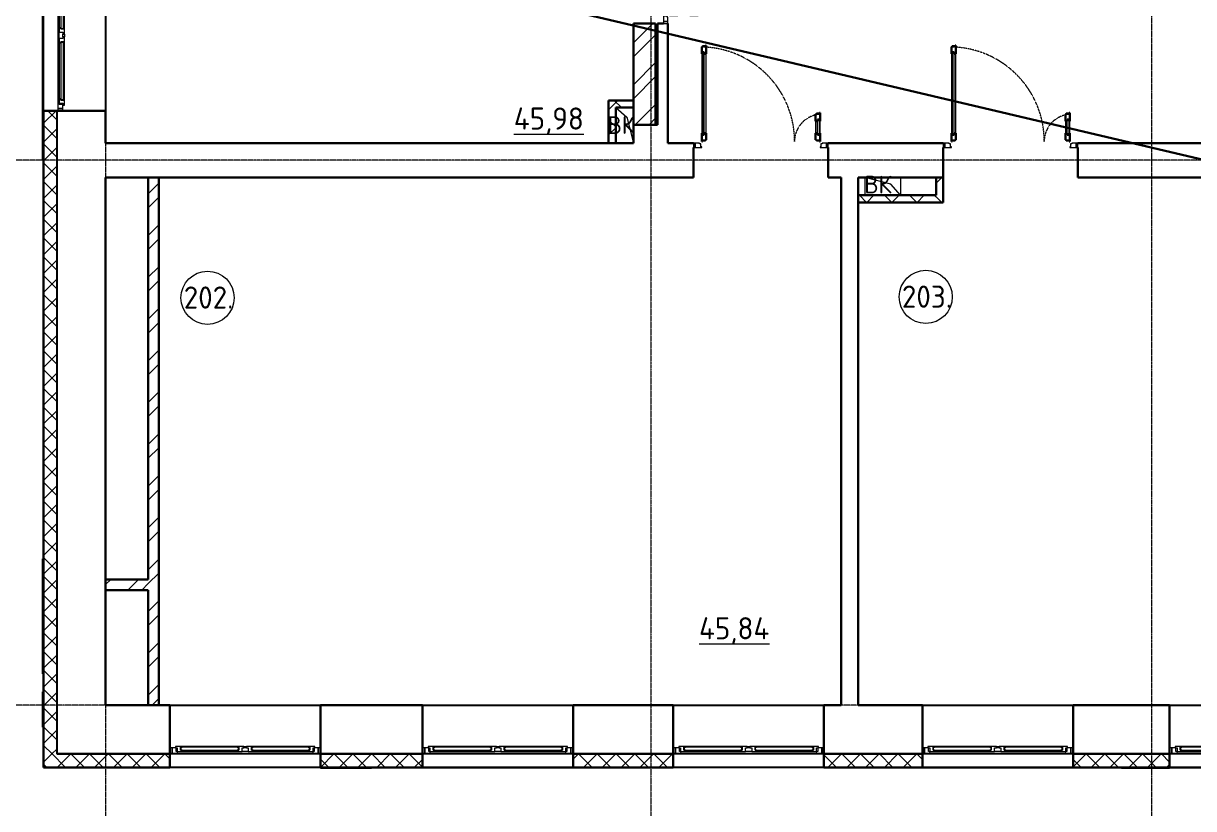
# Model space of a CAD drawing. Header units: millimetres. Extents: x -695119 to 412940, y -249585 to 622758.
# Drawn here: x 56954 to 70156, y 514762 to 523623 of the extents above; entities that cross this region are included whole.
import ezdxf

# ---------------------------------------------------------------- set-up
doc = ezdxf.new("R2010")
doc.units = ezdxf.units.MM
doc.linetypes.add('ADSK_Линия сетки', pattern=[25, 20, -2.5, 0, -2.5])
doc.linetypes.add('ADSK_Штриховая_ш2 п1_5', pattern=[4.5, 3, -1.5])
for name, color, linetype, lineweight in [('_Схема', 5, 'Continuous', 30), ('Двери', 8, 'Continuous', 9), ('Каркас_Импост', 8, 'Continuous', 9), ('Марки помещений', 8, 'Continuous', 20), ('Монтажный зазор', 8, 'Continuous', 9), ('Окна', 252, 'Continuous', 9), ('Оси', 252, 'Continuous', 9), ('Остекление', 8, 'Continuous', 9), ('Открывание', 8, 'ADSK_Штриховая_ш2 п1_5', 9), ('Панель', 252, 'Continuous', 30), ('Перекрытия', 7, 'Continuous', 18), ('Стены разрез', 7, 'Continuous', 30), ('Стены штриховка', 7, 'Continuous', 9), ('Текстовые примечания', 7, 'Continuous', 9)]:
    doc.layers.add(name, color=color, linetype=linetype, lineweight=lineweight)
doc.layers.add('Стены', color=194, linetype='Continuous')
doc.styles.add('GOST Common_1', font='', dxfattribs={"height": 250})
doc.styles.add('GOST Common_3', font='', dxfattribs={"height": 3.5})
doc.styles.get('GOST Common_1').set_extended_font_data('GOST type B')
doc.styles.get('GOST Common_3').set_extended_font_data('GOST type B')
pattern_1 = [(45, (91217.38, 536167.97), (-235.7317, 235.7317), []), (45, (91374.53, 536167.97), (-235.7317, 235.7317), [])]
pattern_2 = [(0, (91217.38, 536167.97), (406.4, 101.6), [33.528, -271.272, 33.528, -271.272, -1625.6]), (0, (91217.38, 536167.97), (406.4, 101.6), [-609.6, 33.528, -576.072, 33.528, -271.272, -711.2]), (0, (91217.38, 536167.97), (406.4, 101.6), [-1524, 33.528, -169.672, 33.528, -474.472]), (120, (91369.78, 536218.77), (-291.18818, 301.15272), [33.528, -271.272, 33.528, -271.272, -1625.6]), (120, (91369.78, 536218.77), (-291.18818, 301.15272), [-609.6, 33.528, -576.072, 33.528, -271.272, -711.2]), (120, (91369.78, 536218.77), (-291.18818, 301.15272), [-1524, 33.528, -169.672, 33.528, -474.472]), (240, (91420.58, 536421.97), (-115.21182, -402.75272), [33.528, -271.272, 33.528, -271.272, -1625.6]), (240, (91420.58, 536421.97), (-115.21182, -402.75272), [-609.6, 33.528, -576.072, 33.528, -271.272, -711.2]), (240, (91420.58, 536421.97), (-115.21182, -402.75272), [-1524, 33.528, -169.672, 33.528, -474.472])]
pattern_3 = [(45, (91217.38, 536167.97), (-106.066, 106.066), []), (135, (91217.38, 536167.97), (-106.066, -106.066), [])]
pattern_4 = [(45, (91217.38, 536167.97), (-141.4214, 141.4214), []), (135, (91217.38, 536167.97), (-141.4214, -141.4214), [])]

# ---------------------------------------------------------------- blocks, each defined once
blk = doc.blocks.new('BIMLIB_Окно_Двустворчатое_VEKA_СФрамугойСнизу_ГОСТ30674_без линий - Ж_ОК-1_2320х1700-3824232-План 2 этажа смеж')
at = {"layer": 'Каркас_Импост', "lineweight": 18}
for p, q in [((-766, 265), (-825, 265)), ((-825, 265), (-825, 207)), ((-761, 248), (-766, 265)), ((766, 265), (761, 248)), ((825, 265), (766, 265)), ((825, 207), (825, 265)), ((-825, 207), (-787, 207)), ((-767, 207), (-787, 207)), ((-787, 207), (-787, 190)), ((-787, 190), (-731, 190)), ((-779, 207), (-779, 248)), ((-779, 248), (-767, 248)), ((-767, 248), (-767, 207)), ((-717, 248), (-767, 248)), ((-731, 190), (-730, 191)), ((-730, 199), (-730, 231)), ((-730, 231), (-712, 231)), ((-712, 199), (-730, 199)), ((-730, 191), (-729, 190)), ((-729, 190), (-714, 190)), ((-712, 231), (-717, 248)), ((-714, 190), (-712, 199)), ((-85, 248), (-90, 231)), ((-90, 231), (-72, 231)), ((-72, 199), (-90, 199)), ((-90, 199), (-88, 190)), ((-88, 190), (-73, 190)), ((-35, 248), (-85, 248)), ((-73, 190), (-72, 191)), ((-72, 231), (-72, 199)), ((-72, 191), (-71, 190)), ((-71, 190), (-15, 190)), ((-35, 207), (-35, 248)), ((-15, 207), (-35, 207)), ((-15, 190), (-15, 207)), ((35, 207), (15, 207)), ((15, 207), (15, 190)), ((15, 190), (71, 190)), ((35, 248), (35, 207)), ((85, 248), (35, 248)), ((71, 190), (72, 191)), ((72, 199), (72, 231)), ((72, 231), (90, 231)), ((90, 199), (72, 199)), ((72, 191), (73, 190)), ((73, 190), (88, 190)), ((90, 231), (85, 248)), ((88, 190), (90, 199)), ((717, 248), (712, 231)), ((712, 231), (730, 231)), ((730, 199), (712, 199)), ((712, 199), (714, 190)), ((714, 190), (729, 190)), ((767, 248), (717, 248)), ((729, 190), (730, 191)), ((730, 231), (730, 199)), ((730, 191), (731, 190)), ((731, 190), (787, 190)), ((767, 207), (767, 248)), ((767, 248), (779, 248)), ((787, 207), (767, 207)), ((779, 248), (779, 207)), ((787, 190), (787, 207)), ((787, 207), (825, 207))]:
    blk.add_line(p, q, dxfattribs=at)
at = {"layer": 'Каркас_Импост'}
for p, q in [((766, 265), (-766, 265)), ((-731, 190), (-729, 190)), ((-85, 248), (-717, 248)), ((-714, 190), (-88, 190)), ((-73, 190), (-71, 190)), ((-35, 248), (35, 248)), ((-15, 207), (15, 207)), ((15, 190), (-15, 190)), ((71, 190), (73, 190)), ((717, 248), (85, 248)), ((88, 190), (714, 190)), ((729, 190), (731, 190))]:
    blk.add_line(p, q, dxfattribs=at)
at = {"layer": 'Окна'}
for p, q in [((-825, 265), (-850, 265)), ((-825, 207), (-825, 265)), ((850, 265), (825, 265)), ((825, 265), (825, 207)), ((-850, 207), (-825, 207)), ((825, 207), (850, 207))]:
    blk.add_line(p, q, dxfattribs=at)
at = {"layer": 'Остекление'}
for p, q in [((-727, 231), (-730, 231)), ((-730, 231), (-730, 199)), ((-730, 199), (-727, 199)), ((-75, 231), (-727, 231)), ((-727, 231), (-727, 199)), ((-727, 199), (-727, 231)), ((-727, 199), (-75, 199)), ((-75, 199), (-75, 231)), ((-75, 231), (-75, 199)), ((-72, 231), (-75, 231)), ((-75, 199), (-72, 199)), ((-72, 199), (-72, 231)), ((75, 231), (72, 231)), ((72, 231), (72, 199)), ((72, 199), (75, 199)), ((727, 231), (75, 231)), ((75, 231), (75, 199)), ((75, 199), (75, 231)), ((75, 199), (727, 199)), ((727, 199), (727, 231)), ((727, 231), (727, 199)), ((730, 231), (727, 231)), ((727, 199), (730, 199)), ((730, 199), (730, 231))]:
    blk.add_line(p, q, dxfattribs=at)
blk = doc.blocks.new('Дверь_Alumark_двупольная_S50 - Ш_1_5_Внутр_1520х2350  Пр-2608677-План 2 этажа смеж')
at = {"layer": 'Каркас_Импост'}
for p, q in [((-566, 195), (-615, 195)), ((-615, 195), (-615, 145)), ((-615, 145), (-543, 145)), ((-566, 187), (-566, 195)), ((-552, 187), (-566, 187)), ((-552, 153), (-552, 187)), ((-543, 153), (-552, 153)), ((-543, 145), (-543, 153)), ((802, 153), (793, 153)), ((793, 153), (793, 145)), ((793, 145), (865, 145)), ((816, 187), (802, 187)), ((802, 187), (802, 153)), ((816, 195), (816, 187)), ((865, 195), (816, 195)), ((865, 145), (865, 195))]:
    blk.add_line(p, q, dxfattribs=at)
at = {"layer": 'Монтажный зазор'}
for p, q in [((-635, 195), (-635, 145)), ((-615, 195), (-635, 195)), ((-635, 145), (-615, 145)), ((-615, 145), (-615, 195)), ((885, 195), (865, 195)), ((865, 195), (865, 145)), ((865, 145), (885, 145)), ((885, 145), (885, 195))]:
    blk.add_line(p, q, dxfattribs=at)
at = {"layer": 'Остекление'}
for p, q in [((-534, 1221), (-534, 289)), ((-513, 1221), (-534, 1221)), ((-513, 289), (-513, 1221)), ((763, 289), (763, 461)), ((763, 461), (784, 461)), ((784, 461), (784, 289)), ((-534, 289), (-513, 289)), ((784, 289), (763, 289))]:
    blk.add_line(p, q, dxfattribs=at)
at = {"layer": 'Открывание'}
for centre, radius, start, end in [((-561, 213), 1066, 360, 89.0325), ((811, 213), 306, 93.3723, 180)]:
    blk.add_arc(centre, radius, start, end, dxfattribs=at)
at = {"layer": 'Панель'}
for p, q in [((-535, 1279), (-543, 1279)), ((-543, 1279), (-543, 1203)), ((-534, 1203), (-543, 1203)), ((-501, 1288), (-535, 1288)), ((-535, 1288), (-535, 1279)), ((-534, 1221), (-534, 1203)), ((-513, 1221), (-534, 1221)), ((-513, 1203), (-513, 1221)), ((-493, 1203), (-513, 1203)), ((-493, 1297), (-501, 1297)), ((-501, 1297), (-501, 1288)), ((-493, 1203), (-493, 1297)), ((793, 537), (785, 537)), ((785, 537), (785, 528)), ((793, 443), (793, 537)), ((751, 519), (743, 519)), ((743, 519), (743, 443)), ((743, 443), (763, 443)), ((785, 528), (751, 528)), ((751, 528), (751, 519)), ((763, 443), (763, 461)), ((763, 461), (784, 461)), ((784, 461), (784, 443)), ((784, 443), (793, 443)), ((-543, 307), (-543, 213)), ((-534, 307), (-543, 307)), ((-534, 289), (-534, 307)), ((-513, 289), (-534, 289)), ((-513, 307), (-513, 289)), ((-493, 307), (-513, 307)), ((-493, 231), (-493, 307)), ((743, 307), (743, 231)), ((743, 307), (763, 307)), ((763, 307), (763, 289)), ((763, 289), (784, 289)), ((784, 307), (793, 307)), ((784, 289), (784, 307)), ((793, 213), (793, 307)), ((-543, 213), (-535, 213)), ((-535, 213), (-535, 222)), ((-535, 222), (-501, 222)), ((-501, 222), (-501, 231)), ((-501, 231), (-493, 231)), ((743, 231), (751, 231)), ((751, 231), (751, 222)), ((751, 222), (785, 222)), ((785, 222), (785, 213)), ((785, 213), (793, 213))]:
    blk.add_line(p, q, dxfattribs=at)
at = {"layer": 'Панель', "lineweight": 9}
for p, q in [((-543, 1203), (-543, 307)), ((-493, 307), (-493, 1203)), ((743, 443), (743, 307)), ((793, 307), (793, 443))]:
    blk.add_line(p, q, dxfattribs=at)
blk = doc.blocks.new('Дверь_Alumark_двупольная_S50 - Ш_1_5_Внутр_1520х2350  Пр-3511859-План 2 этажа смеж')
at = {"layer": 'Каркас_Импост'}
for p, q in [((-566, 60), (-615, 60)), ((-615, 60), (-615, 10)), ((-615, 10), (-543, 10)), ((-566, 52), (-566, 60)), ((-552, 52), (-566, 52)), ((-552, 18), (-552, 52)), ((-543, 18), (-552, 18)), ((-543, 10), (-543, 18)), ((802, 18), (793, 18)), ((793, 18), (793, 10)), ((793, 10), (865, 10)), ((816, 52), (802, 52)), ((802, 52), (802, 18)), ((816, 60), (816, 52)), ((865, 60), (816, 60)), ((865, 10), (865, 60))]:
    blk.add_line(p, q, dxfattribs=at)
at = {"layer": 'Монтажный зазор'}
for p, q in [((-635, 60), (-635, 10)), ((-615, 60), (-635, 60)), ((-635, 10), (-615, 10)), ((-615, 10), (-615, 60)), ((885, 60), (865, 60)), ((865, 60), (865, 10)), ((865, 10), (885, 10)), ((885, 10), (885, 60))]:
    blk.add_line(p, q, dxfattribs=at)
at = {"layer": 'Остекление'}
for p, q in [((-534, 1086), (-534, 154)), ((-513, 1086), (-534, 1086)), ((-513, 154), (-513, 1086)), ((763, 154), (763, 326)), ((763, 326), (784, 326)), ((784, 326), (784, 154)), ((-534, 154), (-513, 154)), ((784, 154), (763, 154))]:
    blk.add_line(p, q, dxfattribs=at)
at = {"layer": 'Открывание'}
for centre, radius, start, end in [((-561, 78), 1066, 360, 89.0325), ((811, 78), 306, 93.3723, 180)]:
    blk.add_arc(centre, radius, start, end, dxfattribs=at)
at = {"layer": 'Панель'}
for p, q in [((-535, 1144), (-543, 1144)), ((-543, 1144), (-543, 1068)), ((-534, 1068), (-543, 1068)), ((-501, 1153), (-535, 1153)), ((-535, 1153), (-535, 1144)), ((-534, 1086), (-534, 1068)), ((-513, 1086), (-534, 1086)), ((-513, 1068), (-513, 1086)), ((-493, 1068), (-513, 1068)), ((-493, 1162), (-501, 1162)), ((-501, 1162), (-501, 1153)), ((-493, 1068), (-493, 1162)), ((793, 402), (785, 402)), ((785, 402), (785, 393)), ((793, 308), (793, 402)), ((751, 384), (743, 384)), ((743, 384), (743, 308)), ((743, 308), (763, 308)), ((785, 393), (751, 393)), ((751, 393), (751, 384)), ((763, 308), (763, 326)), ((763, 326), (784, 326)), ((784, 326), (784, 308)), ((784, 308), (793, 308)), ((-543, 172), (-543, 78)), ((-534, 172), (-543, 172)), ((-534, 154), (-534, 172)), ((-513, 154), (-534, 154)), ((-513, 172), (-513, 154)), ((-493, 172), (-513, 172)), ((-493, 96), (-493, 172)), ((743, 172), (743, 96)), ((743, 172), (763, 172)), ((763, 172), (763, 154)), ((763, 154), (784, 154)), ((784, 172), (793, 172)), ((784, 154), (784, 172)), ((793, 78), (793, 172)), ((-543, 78), (-535, 78)), ((-535, 78), (-535, 87)), ((-535, 87), (-501, 87)), ((-501, 87), (-501, 96)), ((-501, 96), (-493, 96)), ((743, 96), (751, 96)), ((751, 96), (751, 87)), ((751, 87), (785, 87)), ((785, 87), (785, 78)), ((785, 78), (793, 78))]:
    blk.add_line(p, q, dxfattribs=at)
at = {"layer": 'Панель', "lineweight": 9}
for p, q in [((-543, 1068), (-543, 172)), ((-493, 172), (-493, 1068)), ((743, 308), (743, 172)), ((793, 172), (793, 308))]:
    blk.add_line(p, q, dxfattribs=at)
blk = doc.blocks.new('ADSK_Марка_Помещение_ОдноЗначение_Номер - Номер-462100-План 2 этажа смеж')
at = {"layer": 'Марки помещений'}
blk.add_circle((0, 0), 3, dxfattribs=at)

msp = doc.modelspace()

# ---------------------------------------------------------------- hatches: boundary and pattern name
at = {"layer": 'Стены разрез', "lineweight": 9}
h = msp.add_hatch(dxfattribs=at)
h.set_pattern_fill('FP_4', color=256, style=0, pattern_type=2)
h.set_pattern_definition(pattern_2)
h.paths.add_polyline_path([(57179.401, 515228.241), (57181.401, 515228.241), (57181.989, 522636.241), (57255.401, 522636.241), (57255.401, 522638.241), (57179.401, 522638.241), (57179.401, 515378.241)])
h.paths.add_polyline_path([(57255.401, 524338.241), (57255.401, 524340.241), (57181.401, 524340.241), (57181.401, 525436.241), (57255.401, 525436.241), (57255.401, 525438.241), (57179.401, 525438.241), (57179.401, 524338.241), (57181.989, 524338.241)])
h.paths.add_polyline_path([(57255.401, 527138.241), (57255.401, 527140.241), (57181.401, 527140.241), (57181.401, 528286.241), (57255.401, 528286.241), (57255.401, 528288.241), (57179.401, 528288.241), (57179.401, 527138.241)])
h.paths.add_polyline_path([(57255.401, 529988.241), (57255.401, 529990.241), (57181.401, 529990.241), (57181.401, 531428.241), (57179.401, 531428.241), (57179.401, 529988.241)])
h = msp.add_hatch(dxfattribs=at)
h.set_pattern_fill('FP_7', color=256, style=0, pattern_type=2)
h.set_pattern_definition(pattern_3)
h.paths.add_polyline_path([(57181.401, 515378.241), (57331.401, 515378.241), (57331.401, 522638.241), (57255.401, 522638.241), (57255.401, 522636.241), (57181.401, 522636.241), (57181.401, 516479.341)])
h.paths.add_polyline_path([(57331.401, 524338.241), (57331.401, 525438.241), (57255.401, 525438.241), (57255.401, 525436.241), (57181.401, 525436.241), (57181.989, 524340.241), (57255.401, 524340.241), (57255.401, 524338.241)])
h.paths.add_polyline_path([(57331.401, 527138.241), (57331.401, 528288.241), (57255.401, 528288.241), (57255.401, 528286.241), (57181.401, 528286.241), (57181.401, 527140.241), (57255.401, 527140.241), (57255.401, 527138.241)])
h.paths.add_polyline_path([(57331.401, 529988.241), (57331.401, 531428.241), (57181.401, 531428.241), (57181.401, 529990.241), (57255.401, 529990.241), (57255.401, 529988.241)])
h = msp.add_hatch(dxfattribs=at)
h.set_pattern_fill('FP_1', color=256, style=0, pattern_type=2)
h.set_pattern_definition(pattern_1)
h.paths.add_polyline_path([(64086.401, 522478.241), (64086.401, 523623.241), (63836.401, 523623.241), (63836.401, 522478.241)])
h = msp.add_hatch(dxfattribs=at)
h.set_pattern_fill('FP_3', color=256, style=0, pattern_type=2)
h.set_pattern_definition(pattern_4)
h.paths.add_polyline_path([(63636.401, 522673.241), (63836.401, 522673.241), (63836.401, 522753.241), (63556.401, 522753.241), (63556.401, 522673.241)])
h = msp.add_hatch(dxfattribs=at)
h.set_pattern_fill('FP_3', color=256, style=0, pattern_type=2)
h.set_pattern_definition(pattern_4)
h.paths.add_polyline_path([(63556.401, 522273.241), (63636.401, 522273.241), (63636.401, 522673.241), (63556.401, 522673.241)])
h = msp.add_hatch(dxfattribs=at)
h.set_pattern_fill('FP_1', color=256, style=0, pattern_type=2)
h.set_pattern_definition(pattern_1)
h.paths.add_polyline_path([(58482.961, 515928.241), (58482.961, 521883.241), (58362.961, 521883.241), (58362.961, 515928.241)])
h = msp.add_hatch(dxfattribs=at)
h.set_pattern_fill('FP_3', color=256, style=0, pattern_type=2)
h.set_pattern_definition(pattern_4)
h.paths.add_polyline_path([(67331.401, 521603.241), (67331.401, 521883.241), (67251.401, 521883.241), (67251.401, 521603.241)])
h = msp.add_hatch(dxfattribs=at)
h.set_pattern_fill('FP_3', color=256, style=0, pattern_type=2)
h.set_pattern_definition(pattern_4)
h.paths.add_polyline_path([(67251.401, 521603.241), (67251.401, 521683.241), (66371.401, 521683.241), (66371.401, 521603.241)])
h = msp.add_hatch(dxfattribs=at)
h.set_pattern_fill('FP_1', color=256, style=0, pattern_type=2)
h.set_pattern_definition(pattern_1)
h.paths.add_polyline_path([(57881.401, 517228.241), (58362.961, 517228.241), (58362.961, 517348.241), (57881.401, 517348.241)])
h = msp.add_hatch(dxfattribs=at)
h.set_pattern_fill('FP_7', color=256, style=0, pattern_type=2)
h.set_pattern_definition(pattern_3)
h.paths.add_polyline_path([(80008.401, 515228.241), (81104.401, 515228.241), (81104.401, 515302.241), (81106.401, 515302.241), (81106.401, 515378.241), (80006.401, 515378.241), (80006.401, 515302.241), (80008.401, 515302.241)])
h.paths.add_polyline_path([(82808.401, 515228.241), (83934.401, 515228.241), (83934.401, 515302.241), (83936.401, 515302.241), (83936.401, 515378.241), (82806.401, 515378.241), (82806.401, 515302.241), (82808.401, 515302.241)])
h.paths.add_polyline_path([(85661.751, 515228.241), (85706.401, 515228.241), (85706.401, 515378.241), (85636.401, 515378.241), (85636.401, 515302.241), (85638.401, 515302.241), (85638.401, 515228.241)])
h.paths.add_polyline_path([(68798.401, 515228.241), (69884.401, 515228.241), (69884.401, 515302.241), (69886.401, 515302.241), (69886.401, 515378.241), (68796.401, 515378.241), (68796.401, 515302.241), (68798.401, 515302.241)])
h.paths.add_polyline_path([(67094.401, 515228.241), (67094.401, 515302.241), (67096.401, 515302.241), (67096.401, 515378.241), (65986.401, 515378.241), (65986.401, 515302.241), (65988.401, 515302.241), (65988.401, 515228.241), (66212.158, 515228.241)])
h.paths.add_polyline_path([(61454.401, 515228.241), (61454.401, 515302.241), (61456.401, 515302.241), (61456.401, 515378.241), (60306.401, 515378.241), (60306.401, 515302.241), (60308.401, 515302.241), (60308.401, 515228.241), (60655.131, 515228.241)])
h.paths.add_polyline_path([(63158.401, 515228.241), (64284.401, 515228.241), (64284.401, 515302.241), (64286.401, 515302.241), (64286.401, 515378.241), (63156.401, 515378.241), (63156.401, 515302.241), (63158.401, 515302.241)])
h.paths.add_polyline_path([(72714.401, 515228.241), (72714.401, 515302.241), (72716.401, 515302.241), (72716.401, 515378.241), (71586.401, 515378.241), (71586.401, 515302.241), (71588.401, 515302.241), (71588.401, 515228.241), (71769.184, 515228.241)])
h.paths.add_polyline_path([(74418.401, 515228.241), (75534.401, 515228.241), (75534.401, 515302.241), (75536.401, 515302.241), (75536.401, 515378.241), (74416.401, 515378.241), (74416.401, 515302.241), (74418.401, 515302.241)])
h.paths.add_polyline_path([(77238.401, 515228.241), (78304.401, 515228.241), (78304.401, 515302.241), (78306.401, 515302.241), (78306.401, 515378.241), (77236.401, 515378.241), (77236.401, 515302.241), (77238.401, 515302.241)])
h.paths.add_polyline_path([(58604.401, 515228.241), (58604.401, 515302.241), (58606.401, 515302.241), (58606.401, 515378.241), (57181.401, 515378.241), (57181.401, 515228.241), (57876.618, 515228.241)])
h = msp.add_hatch(dxfattribs=at)
h.set_pattern_fill('FP_4', color=256, style=0, pattern_type=2)
h.set_pattern_definition(pattern_2)
h.paths.add_polyline_path([(71769.184, 515226.241), (72716.401, 515226.241), (72716.401, 515302.241), (72714.401, 515302.241), (72714.401, 515228.241), (71588.401, 515228.241), (71588.401, 515302.241), (71586.401, 515302.241), (71586.401, 515226.241)])
h.paths.add_polyline_path([(74547.698, 515226.241), (75536.401, 515226.241), (75536.401, 515302.241), (75534.401, 515302.241), (75534.401, 515228.241), (74418.401, 515228.241), (74418.401, 515302.241), (74416.401, 515302.241), (74416.401, 515226.241)])
h.paths.add_polyline_path([(85706.401, 515226.241), (85706.401, 515228.241), (85638.401, 515228.241), (85638.401, 515302.241), (85636.401, 515302.241), (85636.401, 515226.241), (85661.751, 515226.241)])
h.paths.add_polyline_path([(77236.401, 515226.241), (78306.401, 515226.241), (78306.401, 515302.241), (78304.401, 515302.241), (78304.401, 515228.241), (77238.401, 515228.241), (77238.401, 515302.241), (77236.401, 515302.241)])
h.paths.add_polyline_path([(69886.401, 515226.241), (69886.401, 515302.241), (69884.401, 515302.241), (69884.401, 515228.241), (68798.401, 515228.241), (68798.401, 515302.241), (68796.401, 515302.241), (68796.401, 515226.241), (68990.671, 515226.241)])
h.paths.add_polyline_path([(83936.401, 515226.241), (83936.401, 515302.241), (83934.401, 515302.241), (83934.401, 515228.241), (82808.401, 515228.241), (82808.401, 515302.241), (82806.401, 515302.241), (82806.401, 515226.241), (82883.238, 515226.241)])
h.paths.add_polyline_path([(80006.401, 515226.241), (81106.401, 515226.241), (81106.401, 515302.241), (81104.401, 515302.241), (81104.401, 515228.241), (80008.401, 515228.241), (80008.401, 515302.241), (80006.401, 515302.241)])
h.paths.add_polyline_path([(63433.644, 515226.241), (64286.401, 515226.241), (64286.401, 515302.241), (64284.401, 515302.241), (64284.401, 515228.241), (63158.401, 515228.241), (63158.401, 515302.241), (63156.401, 515302.241), (63156.401, 515226.241)])
h.paths.add_polyline_path([(57181.401, 515226.241), (58606.401, 515226.241), (58606.401, 515302.241), (58604.401, 515302.241), (58604.401, 515228.241), (57181.401, 515228.241)])
h.paths.add_polyline_path([(65986.401, 515226.241), (67096.401, 515226.241), (67096.401, 515302.241), (67094.401, 515302.241), (67094.401, 515228.241), (65988.401, 515228.241), (65988.401, 515302.241), (65986.401, 515302.241)])
h.paths.add_polyline_path([(61456.401, 515226.241), (61456.401, 515302.241), (61454.401, 515302.241), (61454.401, 515228.241), (60308.401, 515228.241), (60308.401, 515302.241), (60306.401, 515302.241), (60306.401, 515226.241), (60655.131, 515226.241)])
h = msp.add_hatch(dxfattribs=at)
h.set_pattern_fill('FP_4', color=256, style=0, pattern_type=2)
h.set_pattern_definition(pattern_2)
h.paths.add_polyline_path([(60655.131, 515221.241), (60881.401, 515221.241), (60881.401, 515226.241), (60306.401, 515226.241), (60306.401, 515221.241)])
h.paths.add_polyline_path([(69341.401, 515221.241), (69886.401, 515221.241), (69886.401, 515226.241), (69341.401, 515226.241)])
h.paths.add_polyline_path([(75536.401, 515221.241), (75536.401, 515226.241), (74976.401, 515226.241), (74976.401, 515221.241)])
h.paths.add_polyline_path([(80596.401, 515221.241), (81106.401, 515221.241), (81106.401, 515226.241), (80596.401, 515226.241)])
h.paths.add_polyline_path([(83371.401, 515221.241), (83936.401, 515221.241), (83936.401, 515226.241), (83371.401, 515226.241)])
h.paths.add_polyline_path([(105216.401, 515221.241), (105766.401, 515221.241), (105766.401, 515226.241), (105216.401, 515226.241)])
h.paths.add_polyline_path([(114676.401, 515221.241), (114676.401, 515226.241), (114126.401, 515226.241), (114126.401, 515221.241)])
h.paths.add_polyline_path([(116921.401, 515221.241), (117471.401, 515221.241), (117471.401, 515226.241), (116921.401, 515226.241)])

# ---------------------------------------------------------------- linework, layer by layer
at = {"lineweight": 18}
for p, q in [((63636.401, 522673.241), (63763.043, 522563.707)), ((63763.043, 522563.707), (63836.401, 522273.241)), ((66741.867, 521809.882), (66451.401, 521883.241)), ((66451.401, 521683.241), (66451.401, 521883.241)), ((66851.401, 521883.241), (66851.401, 521683.241)), ((66851.401, 521683.241), (66741.867, 521809.882))]:
    msp.add_line(p, q, dxfattribs=at)
at = {"layer": '_Схема', "color": 5}
msp.add_line((-356137.271, 622757.974), (189125.193, 494018.926), dxfattribs=at)
at = {"layer": 'Оси', "linetype": 'ADSK_Линия сетки'}
for p, q in [((57881.401, 533028.241), (57881.401, 503632.555)), ((64031.401, 533028.241), (64031.401, 503632.555)), ((69681.401, 533028.241), (69681.401, 503632.555)), ((127748.695, 522078.241), (50771.339, 522078.241)), ((127748.695, 515928.241), (50809.123, 515928.241))]:
    msp.add_line(p, q, dxfattribs=at)
at = {"layer": 'Перекрытия', "color": 49, "true_color": 0x464646}
for p, q in [((66451.401, 521683.241), (66451.401, 521883.241)), ((66851.401, 521883.241), (66851.401, 521683.241))]:
    msp.add_line(p, q, dxfattribs=at)
at = {"layer": 'Стены'}
for p, q in [((57174.401, 522638.241), (57174.401, 525438.241)), ((57179.401, 522638.241), (57179.401, 524338.241)), ((57881.401, 524338.241), (57881.401, 522638.241)), ((57331.401, 522638.241), (57331.401, 515378.241)), ((57174.401, 516280.741), (57174.401, 517580.741)), ((57174.401, 517580.741), (57179.401, 517580.741)), ((57174.401, 516280.741), (57179.401, 516280.741)), ((57174.401, 515680.741), (57174.401, 516080.741)), ((57174.401, 516080.741), (57179.401, 516080.741)), ((58606.401, 515928.241), (60306.401, 515928.241)), ((61456.401, 515928.241), (63156.401, 515928.241)), ((64286.401, 515928.241), (65986.401, 515928.241)), ((67096.401, 515928.241), (68796.401, 515928.241)), ((69886.401, 515928.241), (71586.401, 515928.241)), ((57179.401, 515680.741), (57174.401, 515680.741)), ((60306.401, 515378.241), (58606.401, 515378.241)), ((63156.401, 515378.241), (61456.401, 515378.241)), ((65986.401, 515378.241), (64286.401, 515378.241)), ((68796.401, 515378.241), (67096.401, 515378.241)), ((71586.401, 515378.241), (69886.401, 515378.241)), ((60306.401, 515226.241), (58606.401, 515226.241)), ((63710.267, 515221.241), (60881.401, 515221.241)), ((60885.036, 515221.241), (60885.036, 515226.241)), ((61456.401, 515226.241), (63156.401, 515226.241)), ((61456.401, 515226.241), (61456.401, 515221.241)), ((63156.401, 515226.241), (61456.401, 515226.241)), ((63156.401, 515221.241), (63156.401, 515226.241)), ((63710.267, 515221.241), (63710.267, 515226.241)), ((63721.401, 515221.241), (63721.401, 515226.241)), ((64286.401, 515221.241), (63721.401, 515221.241)), ((64286.401, 515226.241), (64286.401, 515221.241)), ((65986.401, 515226.241), (64286.401, 515226.241)), ((65986.401, 515221.241), (65986.401, 515226.241)), ((66541.401, 515221.241), (65986.401, 515221.241)), ((66541.401, 515221.241), (66541.401, 515226.241)), ((66549.442, 515221.241), (66549.442, 515226.241)), ((69341.401, 515221.241), (66549.442, 515221.241)), ((67096.401, 515226.241), (67096.401, 515221.241)), ((68796.401, 515226.241), (67096.401, 515226.241)), ((68796.401, 515221.241), (68796.401, 515226.241)), ((71586.401, 515226.241), (69886.401, 515226.241)), ((72151.401, 515221.241), (69886.401, 515221.241))]:
    msp.add_line(p, q, dxfattribs=at)
at = {"layer": 'Стены разрез'}
for p, q in [((63836.401, 523623.241), (63836.401, 522273.241)), ((64086.401, 523623.241), (63836.401, 523623.241)), ((64086.401, 522478.241), (64086.401, 523623.241)), ((64106.401, 523623.241), (64106.401, 522478.241)), ((64176.401, 523623.241), (64106.401, 523623.241)), ((64226.401, 522273.241), (64226.401, 523623.241)), ((63836.401, 522753.241), (63556.401, 522753.241)), ((63556.401, 522753.241), (63556.401, 522273.241)), ((63636.401, 522673.241), (63836.401, 522673.241)), ((63636.401, 522273.241), (63636.401, 522673.241)), ((57881.401, 522638.241), (57174.401, 522638.241)), ((57174.401, 522638.241), (57174.401, 522088.241)), ((57179.401, 522638.241), (57179.401, 515226.241)), ((57881.401, 522273.241), (57881.401, 522638.241)), ((64106.401, 522478.241), (63836.401, 522478.241)), ((63836.401, 522273.241), (57881.401, 522273.241)), ((64514.443, 522273.241), (64226.401, 522273.241)), ((64514.443, 521883.241), (64514.443, 522223.241)), ((67331.401, 522273.241), (66034.443, 522273.241)), ((66034.443, 522223.241), (66034.443, 521883.241)), ((67331.401, 521603.241), (67331.401, 522223.241)), ((75076.401, 522273.241), (68851.401, 522273.241)), ((68851.401, 522223.241), (68851.401, 521883.241)), ((57174.401, 522088.241), (57179.401, 522088.241)), ((57881.401, 515928.241), (57881.401, 521883.241)), ((57881.401, 521883.241), (64514.443, 521883.241)), ((58362.961, 521883.241), (58362.961, 517348.241)), ((58482.961, 515928.241), (58482.961, 521883.241)), ((66034.443, 521883.241), (66181.401, 521883.241)), ((66181.401, 521883.241), (66181.401, 515928.241)), ((66371.401, 521883.241), (67331.401, 521883.241)), ((66371.401, 515928.241), (66371.401, 521883.241)), ((67251.401, 521883.241), (67251.401, 521683.241)), ((68851.401, 521883.241), (74686.401, 521883.241)), ((67251.401, 521683.241), (66371.401, 521683.241)), ((66371.401, 521603.241), (67331.401, 521603.241)), ((58362.961, 517348.241), (57881.401, 517348.241)), ((57881.401, 517228.241), (58362.961, 517228.241)), ((58362.961, 517228.241), (58362.961, 515928.241)), ((58606.401, 515928.241), (57881.401, 515928.241)), ((58606.401, 515226.241), (58606.401, 515928.241)), ((61456.401, 515928.241), (60306.401, 515928.241)), ((60306.401, 515928.241), (60306.401, 515226.241)), ((61456.401, 515226.241), (61456.401, 515928.241)), ((64286.401, 515928.241), (63156.401, 515928.241)), ((63156.401, 515928.241), (63156.401, 515226.241)), ((64286.401, 515226.241), (64286.401, 515928.241)), ((66181.401, 515928.241), (65986.401, 515928.241)), ((65986.401, 515928.241), (65986.401, 515226.241)), ((67096.401, 515928.241), (66371.401, 515928.241)), ((67096.401, 515226.241), (67096.401, 515928.241)), ((69886.401, 515928.241), (68796.401, 515928.241)), ((68796.401, 515928.241), (68796.401, 515226.241)), ((69886.401, 515221.241), (69886.401, 515928.241)), ((57331.401, 515378.241), (58606.401, 515378.241)), ((60306.401, 515378.241), (61456.401, 515378.241)), ((63156.401, 515378.241), (64286.401, 515378.241)), ((65986.401, 515378.241), (67096.401, 515378.241)), ((68796.401, 515378.241), (69886.401, 515378.241)), ((57179.401, 515226.241), (58606.401, 515226.241)), ((60881.401, 515226.241), (60306.401, 515226.241)), ((60306.401, 515226.241), (60306.401, 515221.241)), ((60306.401, 515226.241), (61456.401, 515226.241)), ((60306.401, 515221.241), (60881.401, 515221.241)), ((60881.401, 515221.241), (60881.401, 515226.241)), ((63156.401, 515226.241), (64286.401, 515226.241)), ((65986.401, 515226.241), (67096.401, 515226.241)), ((68796.401, 515226.241), (69886.401, 515226.241)), ((69341.401, 515226.241), (69341.401, 515221.241)), ((69341.401, 515221.241), (69886.401, 515221.241))]:
    msp.add_line(p, q, dxfattribs=at)
at = {"layer": 'Стены штриховка'}
for p, q in [((57181.401, 522636.241), (57181.401, 515226.241)), ((57255.401, 522636.241), (57181.401, 522636.241)), ((57255.401, 522636.241), (57255.401, 522638.241)), ((58606.401, 515302.241), (58604.401, 515302.241)), ((58604.401, 515228.241), (58604.401, 515302.241)), ((60308.401, 515302.241), (60306.401, 515302.241)), ((60308.401, 515302.241), (60308.401, 515228.241)), ((61456.401, 515302.241), (61454.401, 515302.241)), ((61454.401, 515228.241), (61454.401, 515302.241)), ((63158.401, 515302.241), (63156.401, 515302.241)), ((63158.401, 515302.241), (63158.401, 515228.241)), ((64286.401, 515302.241), (64284.401, 515302.241)), ((64284.401, 515228.241), (64284.401, 515302.241)), ((65988.401, 515302.241), (65986.401, 515302.241)), ((65988.401, 515302.241), (65988.401, 515228.241)), ((67096.401, 515302.241), (67094.401, 515302.241)), ((67094.401, 515228.241), (67094.401, 515302.241)), ((68798.401, 515302.241), (68796.401, 515302.241)), ((68798.401, 515302.241), (68798.401, 515228.241)), ((69886.401, 515302.241), (69884.401, 515302.241)), ((69884.401, 515228.241), (69884.401, 515302.241)), ((57179.401, 515228.241), (58604.401, 515228.241)), ((60308.401, 515228.241), (61454.401, 515228.241)), ((63158.401, 515228.241), (64284.401, 515228.241)), ((65988.401, 515228.241), (67094.401, 515228.241)), ((68798.401, 515228.241), (69884.401, 515228.241))]:
    msp.add_line(p, q, dxfattribs=at)

# ---------------------------------------------------------------- block references
at = {"layer": 'Двери', "rotation": 269.9999999999998}
msp.add_blockref('Дверь_Alumark_двупольная_S50 - Ш_1_5_Внутр_1520х2350  Пр-3511859-План 2 этажа смеж', (64166.401, 524508.241), dxfattribs=at)
at = {"layer": 'Двери'}
for p in [(65149.443, 522078.241), (67966.401, 522078.241)]:
    msp.add_blockref('Дверь_Alumark_двупольная_S50 - Ш_1_5_Внутр_1520х2350  Пр-2608677-План 2 этажа смеж', p, dxfattribs=at)
at = {"layer": 'Марки помещений', "xscale": 99.99999999999993, "yscale": 99.99999999999993, "zscale": 99.99999999999993}
for p in [(59032.095, 520526.609), (67134.198, 520536.609)]:
    msp.add_blockref('ADSK_Марка_Помещение_ОдноЗначение_Номер - Номер-462100-План 2 этажа смеж', p, dxfattribs=at)
at = {"layer": 'Окна'}
for p, rotation in [((57606.401, 523488.241), 89.99999999999991), ((59456.401, 515653.241), 180), ((62306.401, 515653.241), 180), ((65136.401, 515653.241), 180), ((67946.401, 515653.241), 180), ((70736.401, 515653.241), 180)]:
    msp.add_blockref('BIMLIB_Окно_Двустворчатое_VEKA_СФрамугойСнизу_ГОСТ30674_без линий - Ж_ОК-1_2320х1700-3824232-План 2 этажа смеж', p, dxfattribs=dict(at, rotation=rotation))

# ---------------------------------------------------------------- texts
at = {"layer": 'Марки помещений', "lineweight": 9, "char_height": 250, "attachment_point": 1, "style": 'GOST Common_1'}
for s, insert, width in [('\\L45,98', (62487.228, 522674.357), 894.68325), ('202.', (58763.438, 520654.334), 663.79725), ('203.', (66865.54, 520664.334), 663.79725), ('\\L45,84', (64576.423, 516921.636), 916.32881)]:
    msp.add_mtext(s, dxfattribs=dict(at, insert=insert, width=width))
at = {"layer": 'Текстовые примечания', "char_height": 200, "width": 360.75937, "attachment_point": 1, "style": 'GOST Common_3'}
for insert in [(63545.765, 522576.096), (66441.565, 521904.676)]:
    msp.add_mtext('ВК', dxfattribs=dict(at, insert=insert))

doc.saveas('drawing.dxf')
